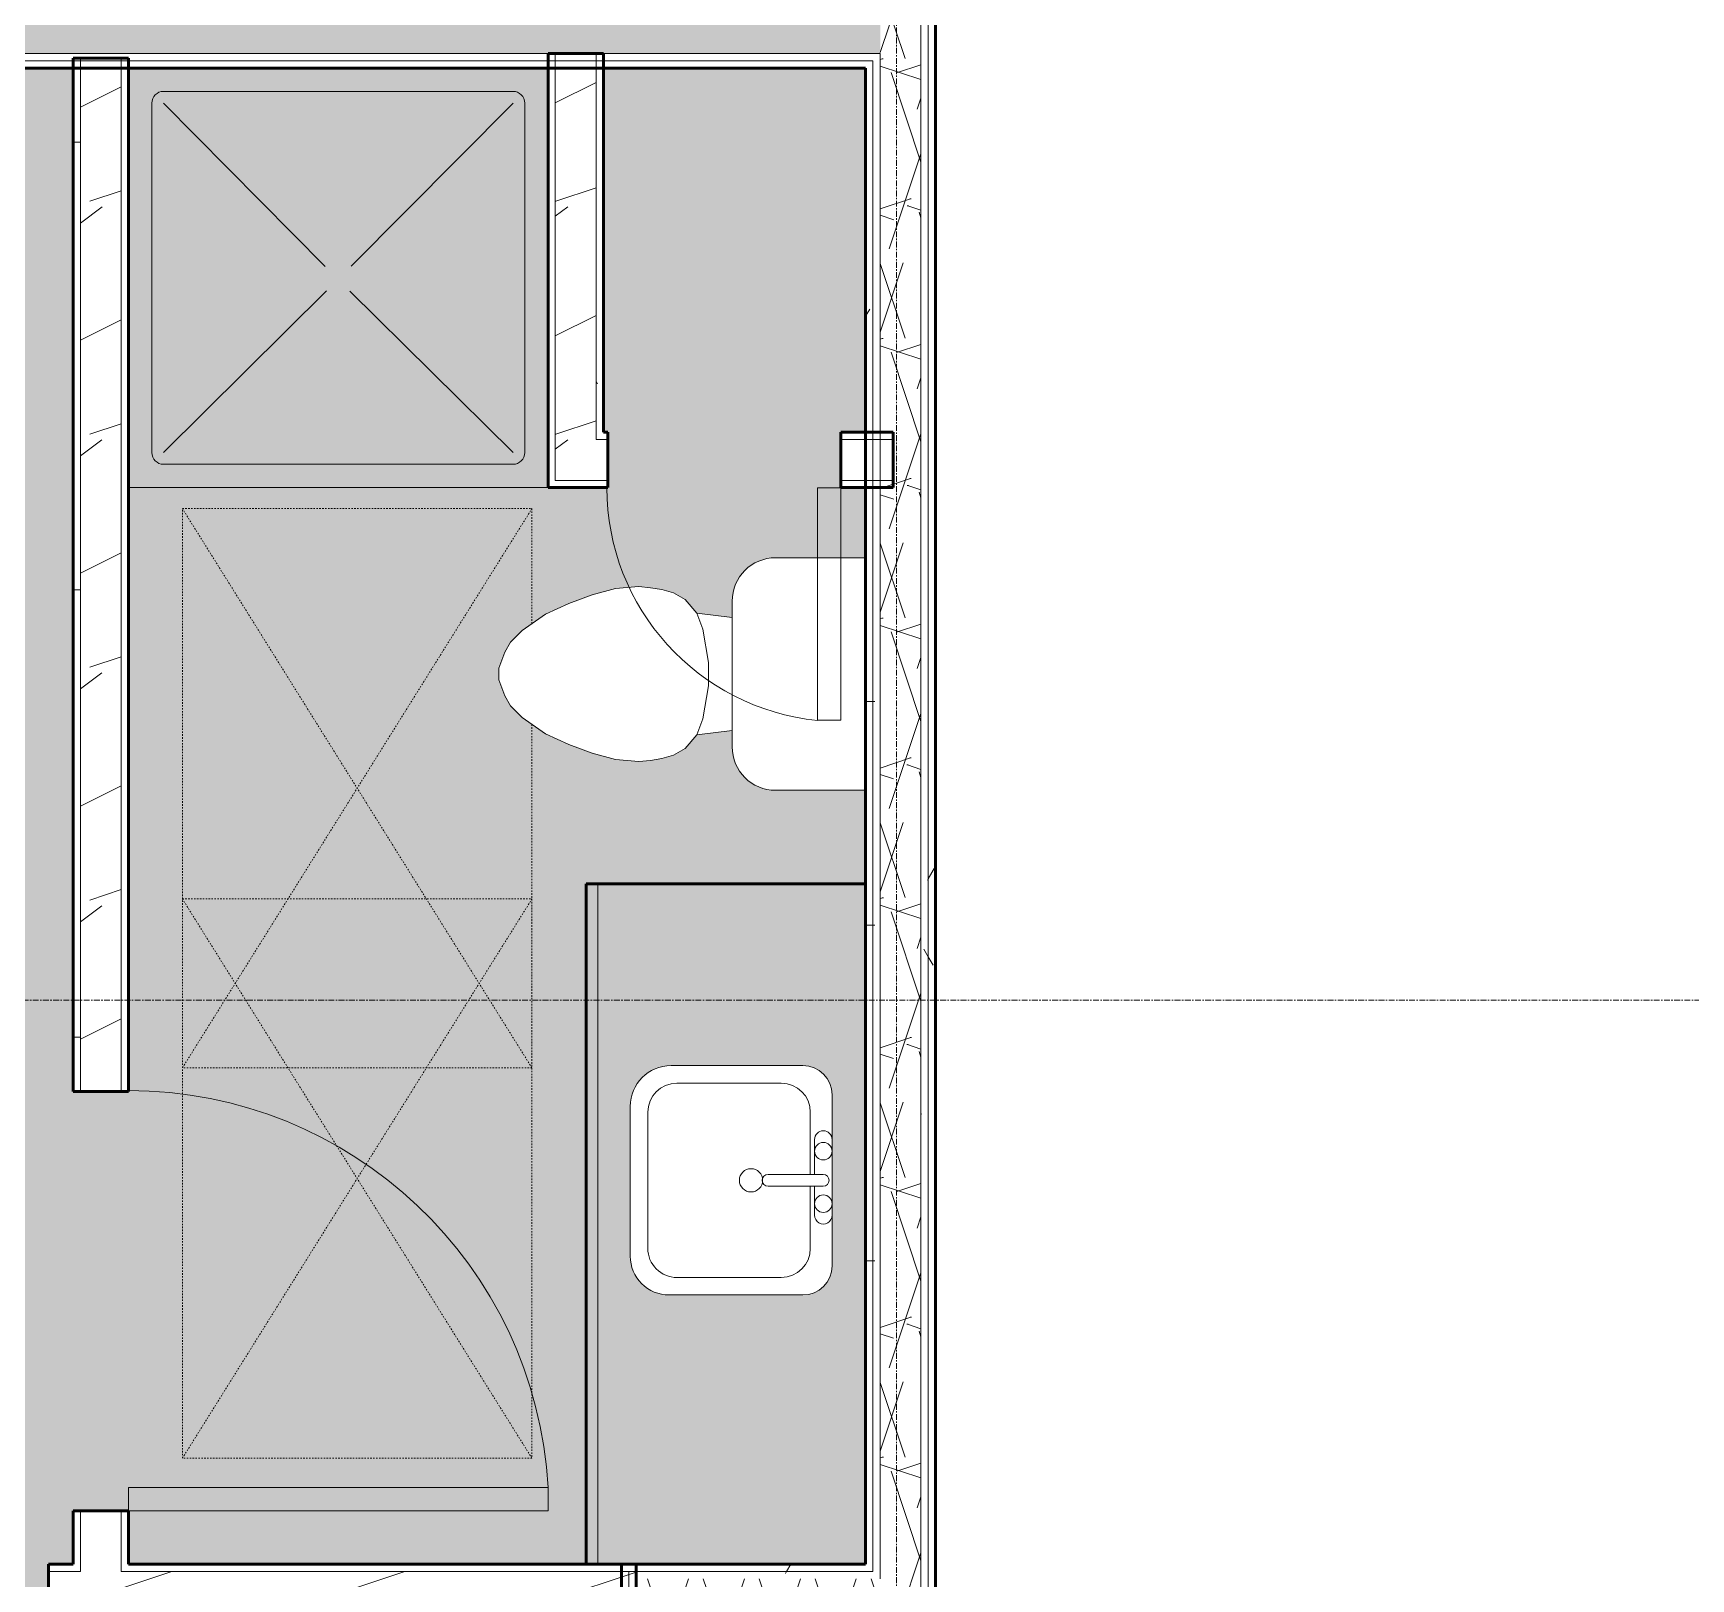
# Model space of a CAD drawing. Header units: inches. Extents: x -4294 to -464, y 9706 to 12475.
# Drawn here: x -3555.4 to -3413.1, y 10417.5 to 10550.2 of the extents above; entities that cross this region are included whole.
import ezdxf

# ---------------------------------------------------------------- set-up
doc = ezdxf.new("R2010")
doc.units = ezdxf.units.IN
doc.header["$MEASUREMENT"] = 0
doc.linetypes.add('Dash', pattern=[0.25, 0.125, -0.125])
doc.linetypes.add('Grid Line 1_2_', pattern=[0.875, 0.5, -0.125, 0.125, -0.125])
for name, color, linetype, lineweight in [('0-1', 7, 'Continuous', 5), ('0-2', 7, 'Continuous', 9), ('A-AREA-PATT-5', 7, 'Continuous', 9), ('A-DOOR-1', 7, 'Continuous', 9), ('A-DOOR-2', 170, 'Continuous', 20), ('A-GENM-HDLN-1', 7, 'Dash', 9), ('A-WALL', 113, 'Continuous', 13), ('A-WALL-4', 250, 'Continuous', 50), ('A-WALL-5', 130, 'Continuous', 13), ('A-WALL-PATT-1', 7, 'Continuous', 9), ('A-WALL-PATT-2', 8, 'Continuous', 9), ('A-WALL-PATT-5', 111, 'Continuous', 9), ('I-WALL-2', 2, 'Continuous', 50), ('P-SANR-FIXT-2', 7, 'Continuous', 9), ('Q-CASE-1', 53, 'Continuous', 9), ('Q-CASE-2', 250, 'Continuous', 50), ('Q-CASE-3', 7, 'Continuous', 9), ('S-GRID-1', 1, 'Grid Line 1_2_', 9)]:
    doc.layers.add(name, color=color, linetype=linetype, lineweight=lineweight)
pattern_1 = [(216.87, (7.997, 19.992), (59.9755286, 39.9843071), [9.996, -89.964]), (206.565, (19.992, 13.994), (-19.991807, -19.992219), [22.352, -22.352]), (198.435, (19.992, 3.998), (-39.983821, -19.991955), [12.644, -50.576])]
pattern_2 = [(0, (0, 0), (38.4, 9.6), [1.584, -27.216, 1.584, -27.216, -153.6]), (0, (0, 0), (38.4, 9.6), [-57.6, 1.584, -56.016, 1.584, -27.216, -67.2]), (0, (0, 0), (38.4, 9.6), [-144, 1.584, -17.616, 1.584, -46.416]), (120, (14.4, 4.8), (-27.513844, 28.4553755), [1.584, -27.216, 1.584, -27.216, -153.6]), (120, (14.4, 4.8), (-27.513844, 28.4553755), [-57.6, 1.584, -56.016, 1.584, -27.216, -67.2]), (120, (14.4, 4.8), (-27.513844, 28.4553755), [-144, 1.584, -17.616, 1.584, -46.416]), (240, (19.2, 24), (-10.886156, -38.0553755), [1.584, -27.216, 1.584, -27.216, -153.6]), (240, (19.2, 24), (-10.886156, -38.0553755), [-57.6, 1.584, -56.016, 1.584, -27.216, -67.2]), (240, (19.2, 24), (-10.886156, -38.0553755), [-144, 1.584, -17.616, 1.584, -46.416])]
pattern_3 = [(161.57, (0.6, 0.6), (-4.80033747, -0.00041462), [0, -34.152, 3.792, 0]), (18.43, (-0.6, 0.6), (-4.80033747, 0.00041462), [0, -34.152, 3.792, 0]), (108.43, (0.6, 0.6), (2.39913218, -12.00105099), [11.382, -26.562]), (71.57, (-0.6, 0.6), (2.39913218, 12.00105099), [11.382, -26.562])]

# ---------------------------------------------------------------- blocks, each defined once
blk = doc.blocks.new('Single-Flush - 36_ x 84_-1372839-FLOOR PLAN - 2ND FLOOR')
at = {"layer": 'A-DOOR-1'}
blk.add_arc((18, 2.37), 36.07, 93.1789, 180, dxfattribs=at)
at = {"layer": 'A-DOOR-2'}
for p, q in [((16, 2.37), (16, 38.39)), ((18, 38.39), (16, 38.39)), ((18, 2.37), (18, 38.39)), ((18, 2.37), (16, 2.37))]:
    blk.add_line(p, q, dxfattribs=at)
blk = doc.blocks.new('M_Sink Vanity-Square - 500 x 440mm-1352614-FLOOR PLAN - 2ND FLOOR')
at = {"layer": 'P-SANR-FIXT-2'}
for p, q in [((7.96, 7.09), (-6.72, 7.09)), ((7.96, 7.09), (-6.72, 7.09)), ((3.62, 7.09), (-2.88, 7.09)), ((0.12, 6.33), (0.12, 1.59)), ((1.12, 6.33), (1.12, 1.59)), ((-9.22, 4.59), (-9.22, -6.73)), ((-9.22, 4.59), (-9.22, -6.73)), ((0.12, 5.22), (-5.22, 5.22)), ((-2.88, 5.59), (0.12, 5.59)), ((1.12, 5.59), (3.62, 5.59)), ((6.46, 5.22), (1.12, 5.22)), ((10.46, -6.91), (10.46, 4.59)), ((10.46, -6.91), (10.46, 4.59)), ((-7.72, 2.72), (-7.72, -6.23)), ((8.96, -6.23), (8.96, 2.72)), ((-5.22, -8.73), (6.46, -8.73)), ((-5.72, -10.23), (7.14, -10.23)), ((-5.72, -10.23), (7.14, -10.23))]:
    blk.add_line(p, q, dxfattribs=at)
for centre, radius, start, end in [((-6.72, 4.59), 2.5, 90, 180), ((-6.72, 4.59), 2.5, 90, 180), ((-2.88, 6.34), 0.75, 90, 270), ((-1.88, 6.34), 0.75, 360, 180), ((-1.88, 6.34), 0.75, 180, 0), ((0.62, 6.33), 0.5, 360, 180), ((2.62, 6.34), 0.75, 360, 180), ((2.62, 6.34), 0.75, 180, 360), ((3.62, 6.34), 0.75, 270, 90), ((7.96, 4.59), 2.5, 0, 90), ((7.96, 4.59), 2.5, 360, 90), ((-5.22, 2.72), 2.5, 90, 180), ((6.46, 2.72), 2.5, 0, 90), ((0.62, 1.59), 0.5, 180, 0), ((0.62, 0.13), 1, 360, 180), ((0.62, 0.13), 1, 180, 0), ((-5.72, -6.73), 3.5, 180, 270), ((-5.72, -6.73), 3.5, 180, 270), ((-5.22, -6.23), 2.5, 180, 270), ((6.46, -6.23), 2.5, 270, 0), ((7.14, -6.91), 3.32, 270, 360), ((7.14, -6.91), 3.32, 270, 0)]:
    blk.add_arc(centre, radius, start, end, dxfattribs=at)
blk = doc.blocks.new('Toilet-Domestic-3D - Toilet-Domestic-3D-V36-FLOOR PLAN - 2ND FLOOR')
at = {"layer": 'P-SANR-FIXT-2'}
for p, q in [((-2.74, 11), (-1.87, 11.5)), ((-1.87, 11.5), (-0.5, 12)), ((-0.5, 12), (0.5, 12)), ((0.5, 12), (1.87, 11.5)), ((1.87, 11.5), (2.74, 11)), ((-5.13, 8), (-3.74, 10)), ((-3.74, 10), (-2.74, 11)), ((2.74, 11), (3.74, 10)), ((3.74, 10), (5.13, 8)), ((-6.06, 6), (-5.13, 8)), ((5.13, 8), (6.06, 6)), ((-6.79, 4), (-6.06, 6)), ((6.06, 6), (6.79, 4)), ((-7.33, 1.99), (-6.79, 4)), ((6.79, 4), (7.33, 1.99)), ((-7.5, 0), (-7.33, 1.99)), ((7.33, 1.99), (7.5, 0)), ((-7.41, -1), (-7.5, 0)), ((-7.24, -2), (-7.41, -1)), ((7.41, -1), (7.24, -2)), ((7.5, 0), (7.41, -1)), ((-6.97, -3), (-7.24, -2)), ((7.24, -2), (6.97, -3)), ((-6.4, -4), (-6.97, -3)), ((-5.21, -5), (-6.4, -4)), ((6.4, -4), (5.21, -5)), ((6.97, -3), (6.4, -4)), ((-3.84, -5.5), (-5.21, -5)), ((-4.86, -8.02), (-5.21, -5)), ((-1, -6), (-3.84, -5.5)), ((3.84, -5.5), (1, -6)), ((5.21, -5), (3.84, -5.5)), ((4.86, -8.02), (5.21, -5)), ((1, -6), (-1, -6)), ((6.25, -8.02), (-6.25, -8.02)), ((-9.98, -11.75), (-9.98, -19.48)), ((9.98, -19.48), (9.98, -11.75))]:
    blk.add_line(p, q, dxfattribs=at)
for centre, start, end in [((-6.25, -11.75), 90, 180), ((6.25, -11.75), 0, 90)]:
    blk.add_arc(centre, 3.73, start, end, dxfattribs=at)
blk = doc.blocks.new('OD_CW_Base Cabinet - OD_CW_Base Cabinet-V37-FLOOR PLAN - 2ND FLOOR')
at = {"layer": 'Q-CASE-1'}
blk.add_hatch(color=256, dxfattribs=at).paths.add_polyline_path([(0.74, 0), (0.74, -1), (59.14, -1), (59.12, 0), (3.99, 0)], flags=0)
h = blk.add_hatch(color=256, dxfattribs=at)
h.paths.add_polyline_path([(23.85, -1), (0.74, -1), (0.74, -24), (59.14, -24), (59.12, -1), (26.35, -1)], flags=0)
h.paths.add_polyline_path([(27.17, -3.8), (40.03, -3.8), (41.03, -3.96), (41.78, -4.27), (42.51, -4.83), (43.06, -5.55), (43.41, -6.4), (43.53, -7.3), (43.53, -18.63), (43.45, -19.27), (43.2, -19.88), (42.8, -20.39), (42.28, -20.79), (41.68, -21.04), (41.03, -21.13), (26.35, -21.13), (25.7, -21.04), (25.1, -20.79), (24.58, -20.39), (24.18, -19.88), (23.93, -19.27), (23.85, -18.63), (23.85, -7.12), (23.96, -6.26), (24.29, -5.46), (24.82, -4.77), (25.51, -4.25), (26.35, -3.91)], flags=0)
at = {"layer": 'Q-CASE-2'}
for p, q in [((0.74, 0), (59.14, 0)), ((59.14, 0), (59.14, -24))]:
    blk.add_line(p, q, dxfattribs=at)
at = {"layer": 'Q-CASE-3'}
for p, q in [((0.74, 0), (59.14, 0)), ((59.14, -1), (0.74, -1)), ((0.74, -1), (59.14, -1)), ((59.14, 0), (59.14, -1)), ((59.14, -1), (59.14, -24))]:
    blk.add_line(p, q, dxfattribs=at)
blk = doc.blocks.new('Shower Base-3D - 36_ x 36_-1586087-FLOOR PLAN - 2ND FLOOR')
at = {"layer": 'P-SANR-FIXT-2'}
for p, q in [((-18, 18), (-18, -18)), ((-15, 16), (15, 16)), ((-16, -15), (-16, 15)), ((-1.12, 1), (-15, 15)), ((0.97, 1.14), (15, 15)), ((16, 15), (16, -15)), ((-1.13, -0.98), (-15, -15)), ((1.01, -1.11), (15, -15)), ((15, -16), (-15, -16))]:
    blk.add_line(p, q, dxfattribs=at)
for centre, start, end in [((-15, 15), 90, 180), ((15, 15), 360, 90), ((-15, -15), 180, 270), ((15, -15), 270, 0)]:
    blk.add_arc(centre, 1, start, end, dxfattribs=at)
blk = doc.blocks.new('Single-Flush - CLOSET-1720256-FLOOR PLAN - 2ND FLOOR')
at = {"layer": 'A-DOOR-1'}
blk.add_arc((10, -2.38), 20.07, 180, 264.2799, dxfattribs=at)
at = {"layer": 'A-DOOR-2'}
for p, q in [((8, -2.38), (8, -22.34)), ((10, -2.38), (8, -2.38)), ((10, -2.38), (10, -22.34)), ((10, -22.34), (8, -22.34))]:
    blk.add_line(p, q, dxfattribs=at)
blk = doc.blocks.new('ADA Clearances - 30_x48_-V11-FLOOR PLAN - 2ND FLOOR')
at = {"layer": 'A-GENM-HDLN-1'}
for p, q in [((15, 24), (-15, -24)), ((-15, 24), (15, -24)), ((-15, -5.48), (-15, 24)), ((-15, 24), (15, 24)), ((15, 24), (15, -24)), ((-15, -24), (-15, -14.12)), ((15, -24), (-15, -24))]:
    blk.add_line(p, q, dxfattribs=at)
blk = doc.blocks.new('ADA Clearances - 30_x48_-1721104-FLOOR PLAN - 2ND FLOOR')
at = {"layer": 'A-GENM-HDLN-1'}
for p, q in [((15, 24), (-15, -24)), ((-15, 24), (15, -24)), ((-15, -24), (-15, 24)), ((-15, 24), (15, 24)), ((15, 24), (15, -24)), ((15, -24), (-15, -24))]:
    blk.add_line(p, q, dxfattribs=at)
blk = doc.blocks.new('CTR - 1st Phase - Unit Layouts_rvt-1-FLOOR PLAN - 2ND FLOOR')
at = {"layer": 'A-WALL-PATT-1'}
h = blk.add_hatch(dxfattribs=at)
h.set_pattern_fill('FP_1', color=256, style=0, pattern_type=2)
h.set_pattern_definition(pattern_2)
h.paths.add_polyline_path([(-3551.36, 10418.79), (-3551.36, 10423.37), (-3551.98, 10423.37), (-3551.98, 10418.79)], flags=0)
h.paths.add_polyline_path([(-3551.98, 10459.37), (-3551.36, 10459.37), (-3551.36, 10547.19), (-3551.98, 10547.19), (-3551.98, 10536.57)], flags=0)
h = blk.add_hatch(dxfattribs=at)
h.set_pattern_fill('FP_1', color=256, style=0, pattern_type=2)
h.set_pattern_definition(pattern_2)
h.paths.add_polyline_path([(-3506.97, 10515.31), (-3506.48, 10515.31), (-3506.48, 10547.19), (-3507.11, 10547.19), (-3507.11, 10515.31)], flags=0)
at = {"layer": 'A-WALL-PATT-2'}
h = blk.add_hatch(dxfattribs=at)
h.set_pattern_fill('FP_2', color=256, style=0, pattern_type=2)
h.set_pattern_definition(pattern_1)
h.paths.add_polyline_path([(-3547.86, 10418.16), (-3547.86, 10423.37), (-3551.36, 10423.37), (-3551.36, 10418.16)], flags=0)
h.paths.add_polyline_path([(-3551.36, 10459.37), (-3547.86, 10459.37), (-3547.86, 10548.04), (-3551.36, 10548.04), (-3551.36, 10536.57)], flags=0)
h = blk.add_hatch(dxfattribs=at)
h.set_pattern_fill('FP_2', color=256, style=0, pattern_type=2)
h.set_pattern_definition(pattern_1)
h.paths.add_polyline_path([(-3510.61, 10511.81), (-3507.11, 10511.81), (-3507.11, 10547.19), (-3510.61, 10547.19), (-3510.61, 10536.57)], flags=0)
h = blk.add_hatch(dxfattribs=at)
h.set_pattern_fill('FP_2', color=256, style=0, pattern_type=2)
h.set_pattern_definition(pattern_1)
h.paths.add_polyline_path([(-3503.67, 10414.66), (-3503.67, 10418.16), (-3554.1, 10418.16), (-3554.1, 10414.66), (-3514.6, 10414.66), (-3514.6, 10414.94), (-3513.1, 10414.94), (-3513.1, 10414.66), (-3504.85, 10414.66)], flags=0)
h.paths.add_polyline_path([(-3593.94, 10414.66), (-3592.1, 10414.66), (-3592.1, 10414.94), (-3590.6, 10414.94), (-3590.6, 10414.66), (-3590.1, 10414.66), (-3590.1, 10418.16), (-3594.57, 10418.16), (-3594.57, 10414.66)], flags=0)
at = {"layer": 'A-WALL-4'}
for p, q in [((-3547.23, 10548.04), (-3551.98, 10548.04)), ((-3551.98, 10548.04), (-3551.98, 10459.37)), ((-3547.23, 10459.37), (-3547.23, 10548.04)), ((-3511.23, 10548.44), (-3511.23, 10511.19)), ((-3506.48, 10548.44), (-3511.23, 10548.44)), ((-3506.48, 10515.94), (-3506.48, 10548.44)), ((-3506.11, 10515.94), (-3506.48, 10515.94)), ((-3506.11, 10511.19), (-3506.11, 10515.94)), ((-3481.6, 10515.94), (-3486.11, 10515.94)), ((-3486.11, 10515.94), (-3486.11, 10511.19)), ((-3481.6, 10511.19), (-3481.6, 10515.94)), ((-3511.23, 10511.19), (-3510.61, 10511.19)), ((-3510.61, 10511.19), (-3506.48, 10511.19)), ((-3506.48, 10511.19), (-3506.11, 10511.19)), ((-3486.11, 10511.19), (-3481.6, 10511.19)), ((-3551.98, 10459.37), (-3547.23, 10459.37)), ((-3547.23, 10423.37), (-3551.98, 10423.37)), ((-3551.98, 10423.37), (-3551.98, 10418.79)), ((-3547.23, 10418.79), (-3547.23, 10423.37)), ((-3551.98, 10418.79), (-3554.1, 10418.79)), ((-3554.1, 10418.79), (-3554.1, 10414.04)), ((-3503.67, 10418.79), (-3547.23, 10418.79)), ((-3503.67, 10414.04), (-3503.67, 10418.79))]:
    blk.add_line(p, q, dxfattribs=at)
at = {"layer": 'A-WALL-5'}
for p, q in [((-3551.36, 10548.04), (-3551.36, 10459.37)), ((-3547.86, 10548.04), (-3547.86, 10459.37)), ((-3510.61, 10511.81), (-3510.61, 10548.44)), ((-3507.11, 10515.31), (-3507.11, 10548.44)), ((-3507.11, 10515.31), (-3506.48, 10515.31)), ((-3506.48, 10515.31), (-3507.11, 10515.31)), ((-3506.48, 10515.31), (-3506.11, 10515.31)), ((-3486.11, 10515.31), (-3481.6, 10515.31)), ((-3507.11, 10511.81), (-3510.61, 10511.81)), ((-3506.48, 10511.81), (-3507.11, 10511.81)), ((-3506.48, 10511.81), (-3506.11, 10511.81)), ((-3486.11, 10511.81), (-3481.6, 10511.81)), ((-3551.36, 10423.37), (-3551.36, 10418.79)), ((-3547.86, 10423.37), (-3547.86, 10418.79)), ((-3551.36, 10418.16), (-3551.36, 10418.79)), ((-3547.86, 10418.16), (-3547.86, 10418.79)), ((-3554.1, 10418.16), (-3551.36, 10418.16)), ((-3547.86, 10418.16), (-3503.67, 10418.16))]:
    blk.add_line(p, q, dxfattribs=at)
at = {"layer": '0-2'}
for name, p, rotation in [('Shower Base-3D - 36_ x 36_-1586087-FLOOR PLAN - 2ND FLOOR', (-3529.23, 10529.19), 90.00000000003689), ('ADA Clearances - 30_x48_-V11-FLOOR PLAN - 2ND FLOOR', (-3527.61, 10485.39), 180), ('Toilet-Domestic-3D - Toilet-Domestic-3D-V36-FLOOR PLAN - 2ND FLOOR', (-3503.45, 10495.19), 89.99999999996913), ('OD_CW_Base Cabinet - OD_CW_Base Cabinet-V37-FLOOR PLAN - 2ND FLOOR', (-3507.97, 10418.05), 90.00000000003196), ('ADA Clearances - 30_x48_-1721104-FLOOR PLAN - 2ND FLOOR', (-3527.61, 10451.89), 180), ('M_Sink Vanity-Square - 500 x 440mm-1352614-FLOOR PLAN - 2ND FLOOR', (-3493.94, 10452.36), 269.9999999999682), ('Single-Flush - 36_ x 84_-1372839-FLOOR PLAN - 2ND FLOOR', (-3549.61, 10441.37), 269.9999999999893)]:
    blk.add_blockref(name, p, dxfattribs=dict(at, rotation=rotation))
blk.add_blockref('Single-Flush - CLOSET-1720256-FLOOR PLAN - 2ND FLOOR', (-3496.11, 10513.56), dxfattribs=at)
blk = doc.blocks.new('CTR - 1st Phase - Shell_rvt-1-FLOOR PLAN - 2ND FLOOR')
at = {"layer": 'S-GRID-1'}
for p, q in [((-3481.32, 9836.18), (-3481.32, 12413.74)), ((-464.45, 10467.19), (-4232.19, 10467.19))]:
    blk.add_line(p, q, dxfattribs=at)

msp = doc.modelspace()

# ---------------------------------------------------------------- hatches: boundary and pattern name
at = {"layer": 'A-AREA-PATT-5'}
h = msp.add_hatch(color=256, dxfattribs=at)
h.paths.add_polyline_path([(-3504.9237, 10354.5894), (-3540.9237, 10354.5894), (-3540.9237, 10356.3394), (-3504.9237, 10356.3394)], flags=0)
h.paths.add_polyline_path([(-3851.8487, 10351.5894), (-3824.3472, 10351.5894), (-3824.3472, 10362.1394), (-3819.5972, 10362.1394), (-3819.5972, 10351.5894), (-3813.1075, 10351.5894), (-3813.1075, 10367.7144), (-3795.1075, 10367.7144), (-3795.1075, 10363.7144), (-3759.1075, 10363.7144), (-3759.1075, 10367.7144), (-3741.1075, 10367.7144), (-3741.1075, 10351.5894), (-3504.9237, 10351.5894), (-3504.9237, 10354.5894), (-3502.9862, 10354.5894), (-3502.9862, 10355.2144), (-3501.9237, 10355.2144), (-3501.9237, 10389.9644), (-3502.9862, 10389.9644), (-3502.9862, 10390.5894), (-3504.9237, 10390.5894), (-3504.9237, 10414.0394), (-3513.0987, 10414.0394), (-3513.0987, 10412.0915), (-3512.0987, 10412.0702), (-3512.0987, 10410.8415), (-3513.0987, 10410.8415), (-3513.0987, 10410.5683), (-3514.5987, 10410.5915), (-3514.5987, 10410.8415), (-3516.203, 10410.8415), (-3516.203, 10410.5915), (-3518.5411, 10410.5915), (-3518.5411, 10410.4144), (-3520.0411, 10410.4144), (-3520.0411, 10410.5915), (-3548.3648, 10410.5915), (-3548.3648, 10410.4144), (-3548.481, 10410.4144), (-3548.5327, 10410.3415), (-3548.856, 10410.3415), (-3548.856, 10410.0915), (-3548.4677, 10410.0915), (-3548.5178, 10409.8415), (-3551.4601, 10409.8415), (-3551.4053, 10410.0915), (-3549.2095, 10410.0915), (-3549.2577, 10410.3415), (-3549.5845, 10410.3415), (-3549.6049, 10410.4144), (-3549.8648, 10410.4144), (-3549.8648, 10410.5915), (-3552.203, 10410.5915), (-3552.203, 10410.8415), (-3590.5987, 10410.8415), (-3590.5987, 10410.5683), (-3592.0987, 10410.5683), (-3592.0987, 10410.8415), (-3593.0987, 10410.8628), (-3593.0987, 10412.0915), (-3592.0987, 10412.0915), (-3592.0987, 10414.0394), (-3593.9441, 10414.0394), (-3593.9441, 10393.5894), (-3705.4911, 10393.5894), (-3705.4911, 10398.3394), (-3713.4911, 10398.3394), (-3713.4911, 10434.0894), (-3705.4911, 10434.0894), (-3705.4911, 10450.7548), (-3705.7942, 10450.7548), (-3705.9911, 10450.9516), (-3705.9911, 10451.8477), (-3706.2411, 10451.8477), (-3706.2411, 10455.6124), (-3706.4911, 10455.6124), (-3706.4911, 10457.5138), (-3706.2411, 10457.5138), (-3706.2411, 10466.9048), (-3706.4911, 10466.9048), (-3706.4911, 10467.4954), (-3706.2411, 10467.4954), (-3706.2411, 10468.0859), (-3706.4911, 10468.0859), (-3706.4911, 10468.6765), (-3706.2411, 10468.6765), (-3706.2411, 10469.267), (-3706.4911, 10469.267), (-3706.4911, 10469.8576), (-3706.2411, 10469.8576), (-3706.2411, 10470.4481), (-3706.4911, 10470.4481), (-3706.4911, 10471.0387), (-3706.2411, 10471.0387), (-3706.2411, 10473.6618), (-3705.9911, 10473.6829), (-3705.969, 10474.6112), (-3705.9334, 10474.6971), (-3705.7942, 10474.7548), (-3705.4911, 10474.7548), (-3705.4911, 10523.4144), (-3815.1612, 10523.4144), (-3815.1612, 10511.6519), (-3820.5362, 10511.6519), (-3820.5362, 10516.4019), (-3819.9112, 10516.4019), (-3819.9112, 10547.1894), (-3851.8487, 10547.1894), (-3851.8487, 10516.4019), (-3850.5362, 10516.4019), (-3850.5362, 10511.6519), (-3851.8487, 10511.6519), (-3851.8487, 10398.187), (-3819.5972, 10398.187), (-3819.5972, 10413.7144), (-3759.5972, 10413.7144), (-3759.5972, 10383.7144), (-3819.5972, 10383.7144), (-3819.5972, 10392.1394), (-3824.3472, 10392.1394), (-3824.3472, 10393.437), (-3851.8487, 10393.437), (-3851.8487, 10358.1894)], flags=0)
h.paths.add_polyline_path([(-3851.4972, 10363.3894), (-3851.4972, 10391.3894), (-3826.2472, 10391.3894), (-3826.2472, 10381.8809), (-3825.7472, 10381.8559), (-3825.7472, 10381.3979), (-3826.2472, 10381.3979), (-3826.2472, 10365.1266), (-3825.7472, 10365.0892), (-3825.7472, 10364.4022), (-3826.2472, 10364.4022), (-3826.2472, 10363.3894), (-3850.4972, 10363.3894)], flags=0)
h.paths.add_polyline_path([(-3638.9911, 10398.3394), (-3598.6941, 10398.3394), (-3598.6941, 10424.4644), (-3599.2411, 10424.4644), (-3599.2411, 10423.7144), (-3601.7411, 10423.7144), (-3601.7411, 10424.4644), (-3601.9911, 10424.4644), (-3601.9911, 10427.8394), (-3636.9911, 10427.8394), (-3636.9911, 10426.4644), (-3673.9911, 10426.4644), (-3673.9911, 10424.4644), (-3674.2411, 10424.4644), (-3674.2411, 10423.7144), (-3676.7411, 10423.7144), (-3676.7411, 10398.3394), (-3654.0076, 10398.3394)], flags=0)
h.paths.add_polyline_path([(-3681.4911, 10398.3394), (-3681.4911, 10434.0894), (-3683.4911, 10434.0894), (-3683.4911, 10398.3394)], flags=0)
h.paths.add_polyline_path([(-3554.0987, 10412.0915), (-3552.203, 10412.0915), (-3552.203, 10412.3415), (-3516.203, 10412.3415), (-3516.203, 10412.0915), (-3514.5987, 10412.0915), (-3514.5987, 10414.0394), (-3554.0987, 10414.0394), (-3554.0987, 10418.7894), (-3551.9846, 10418.7894), (-3551.9846, 10423.3704), (-3547.2346, 10423.3704), (-3547.2346, 10418.7894), (-3507.9737, 10418.7894), (-3507.9737, 10477.1894), (-3483.9737, 10477.1894), (-3483.9737, 10485.2132), (-3491.7, 10485.2132), (-3492.6644, 10485.3401), (-3493.5631, 10485.7124), (-3494.3348, 10486.3046), (-3494.927, 10487.0763), (-3495.2992, 10487.975), (-3495.4262, 10489.0157), (-3495.4262, 10490.3277), (-3498.45, 10489.98), (-3499.45, 10488.7883), (-3500.45, 10488.2215), (-3501.9595, 10487.8637), (-3502.4538, 10487.7766), (-3503.45, 10487.6894), (-3505.4423, 10487.8637), (-3507.9737, 10488.5923), (-3509.45, 10489.1296), (-3511.45, 10490.0622), (-3513.45, 10491.4496), (-3514.45, 10492.4496), (-3514.95, 10493.3157), (-3515.45, 10494.6894), (-3515.45, 10495.6894), (-3514.95, 10497.0631), (-3514.45, 10497.9292), (-3513.45, 10498.9292), (-3511.2346, 10500.417), (-3509.45, 10501.2492), (-3506.9737, 10502.1048), (-3505.4423, 10502.5151), (-3503.45, 10502.6894), (-3501.9237, 10502.5088), (-3501.45, 10502.4252), (-3500.45, 10502.1573), (-3499.45, 10501.5905), (-3498.45, 10500.3988), (-3495.4262, 10500.0511), (-3495.4262, 10501.4394), (-3495.2992, 10502.4038), (-3494.927, 10503.3025), (-3494.3348, 10504.0742), (-3493.5631, 10504.6664), (-3492.6644, 10505.0386), (-3491.7, 10505.1656), (-3483.9737, 10505.1656), (-3483.9737, 10511.1894), (-3486.1096, 10511.1894), (-3486.1096, 10515.9394), (-3483.9737, 10515.9394), (-3483.9737, 10547.1894), (-3506.4846, 10547.1894), (-3506.4846, 10515.9394), (-3506.1096, 10515.9394), (-3506.1096, 10511.1894), (-3511.2346, 10511.1894), (-3511.2346, 10547.1894), (-3547.2346, 10547.1894), (-3547.2346, 10459.3704), (-3551.9846, 10459.3704), (-3551.9846, 10547.1894), (-3571.8092, 10547.1894), (-3571.8092, 10529.4144), (-3589.8092, 10529.4144), (-3589.8092, 10547.1894), (-3592.7411, 10547.1894), (-3592.7411, 10468.4144), (-3652.7411, 10468.4144), (-3652.7411, 10547.1894), (-3655.7411, 10547.1894), (-3655.7411, 10529.4144), (-3673.7411, 10529.4144), (-3673.7411, 10547.1894), (-3676.7411, 10547.1894), (-3676.7282, 10429.9644), (-3674.2411, 10429.9644), (-3674.2411, 10429.2144), (-3673.9911, 10429.2144), (-3673.9911, 10427.8394), (-3638.9911, 10427.8394), (-3638.9911, 10429.2144), (-3601.7411, 10429.2144), (-3601.7411, 10429.9644), (-3599.2411, 10429.9644), (-3599.2411, 10429.2144), (-3593.9441, 10429.2144), (-3593.9441, 10418.7894), (-3590.0987, 10418.7894), (-3590.0987, 10414.0394), (-3590.5987, 10414.0394), (-3590.5987, 10412.0915), (-3559.982, 10412.0915)], flags=0)
h.paths.add_polyline_path([(-3834.9646, 10428.3583), (-3834.9646, 10429.3583), (-3840.9646, 10429.3583), (-3840.9646, 10464.3583), (-3756.9646, 10464.3583), (-3756.9646, 10429.3583), (-3762.9646, 10429.3583), (-3762.9646, 10428.3583), (-3819.5972, 10428.3583)], flags=0)
h.paths.add_polyline_path([(-3823.5362, 10515.5644), (-3848.5362, 10515.5644), (-3848.5362, 10541.5644), (-3823.5362, 10541.5644), (-3823.5362, 10515.7769)], flags=0)
at = {"layer": 'A-WALL-PATT-5'}
h = msp.add_hatch(dxfattribs=at)
h.set_pattern_fill('FP_1', color=256, style=0, pattern_type=2)
h.set_pattern_definition(pattern_2)
h.paths.add_polyline_path([(-3478.5987, 10412.7894), (-3477.9737, 10412.7894), (-3477.9737, 10649.1894), (-3478.5987, 10649.1894), (-3478.5987, 10413.4144)], flags=0)
h = msp.add_hatch(dxfattribs=at)
h.set_pattern_fill('FP_4', color=256, style=0, pattern_type=2)
h.set_pattern_definition(pattern_3)
h.paths.add_polyline_path([(-3479.2237, 10414.0394), (-3479.2237, 10647.9394), (-3482.7237, 10647.9394), (-3482.7237, 10414.0394)], flags=0)
h = msp.add_hatch(dxfattribs=at)
h.set_pattern_fill('FP_1', color=256, style=0, pattern_type=2)
h.set_pattern_definition(pattern_2)
h.paths.add_polyline_path([(-3479.2075, 10413.4144), (-3478.5987, 10413.4144), (-3478.5987, 10648.5644), (-3479.2237, 10648.5644), (-3479.2237, 10413.4144)], flags=0)
h = msp.add_hatch(dxfattribs=at)
h.set_pattern_fill('FP_1', color=256, style=0, pattern_type=2)
h.set_pattern_definition(pattern_2)
h.paths.add_polyline_path([(-3483.3487, 10418.1644), (-3483.3487, 10547.8144), (-3483.9737, 10547.8144), (-3483.9737, 10418.1644)], flags=0)
h.paths.add_polyline_path([(-3483.3487, 10552.5644), (-3483.3487, 10643.8144), (-3483.9737, 10643.8144), (-3483.9737, 10552.5644)], flags=0)
h = msp.add_hatch(dxfattribs=at)
h.set_pattern_fill('FP_1', color=256, style=0, pattern_type=2)
h.set_pattern_definition(pattern_2)
h.paths.add_polyline_path([(-3483.3457, 10417.5394), (-3482.7237, 10417.5394), (-3482.7237, 10548.4394), (-3483.3487, 10548.4394), (-3483.3487, 10417.5394)], flags=0)
h.paths.add_polyline_path([(-3482.7237, 10551.9394), (-3482.7237, 10644.4394), (-3483.3487, 10644.4394), (-3483.3487, 10551.9394)], flags=0)
h = msp.add_hatch(dxfattribs=at)
h.set_pattern_fill('FP_4', color=256, style=0, pattern_type=2)
h.set_pattern_definition(pattern_3)
h.paths.add_polyline_path([(-3483.3487, 10548.4394), (-3482.7237, 10548.4394), (-3482.7237, 10551.9394), (-3852.4737, 10551.9394), (-3852.4737, 10548.4394), (-3483.9737, 10548.4394)], flags=0)
h = msp.add_hatch(dxfattribs=at)
h.set_pattern_fill('FP_1', color=256, style=0, pattern_type=2)
h.set_pattern_definition(pattern_2)
h.paths.add_polyline_path([(-3504.8531, 10547.8144), (-3483.3487, 10547.8144), (-3483.3517, 10548.4394), (-3852.4737, 10548.4394), (-3852.4737, 10547.8144), (-3680.8661, 10547.8144), (-3680.8661, 10548.0394), (-3677.3661, 10548.0394), (-3677.3661, 10547.8144), (-3551.3596, 10547.8144), (-3551.3596, 10548.0394), (-3547.8596, 10548.0394), (-3547.8596, 10547.8144), (-3509.3487, 10547.8144)], flags=0)
h = msp.add_hatch(dxfattribs=at)
h.set_pattern_fill('FP_1', color=256, style=0, pattern_type=2)
h.set_pattern_definition(pattern_2)
h.paths.add_polyline_path([(-3504.8531, 10547.1894), (-3483.9737, 10547.1894), (-3483.9737, 10547.8144), (-3547.8596, 10547.8144), (-3547.8596, 10547.1894), (-3509.3487, 10547.1894)], flags=0)
h.paths.add_polyline_path([(-3852.4737, 10547.1894), (-3680.8661, 10547.1894), (-3680.8661, 10547.8144), (-3852.4737, 10547.8144)], flags=0)
h.paths.add_polyline_path([(-3559.982, 10547.1894), (-3551.3596, 10547.1894), (-3551.3596, 10547.8144), (-3677.3661, 10547.8144), (-3677.3661, 10547.1894), (-3571.8092, 10547.1894)], flags=0)
h = msp.add_hatch(dxfattribs=at)
h.set_pattern_fill('FP_1', color=256, style=0, pattern_type=2)
h.set_pattern_definition(pattern_2)
h.paths.add_polyline_path([(-3503.6737, 10418.1644), (-3483.9737, 10418.1644), (-3483.9737, 10418.7894), (-3503.6737, 10418.7894), (-3503.6737, 10418.1836)], flags=0)
h = msp.add_hatch(dxfattribs=at)
h.set_pattern_fill('FP_1', color=256, style=0, pattern_type=2)
h.set_pattern_definition(pattern_2)
h.paths.add_polyline_path([(-3483.3487, 10417.5394), (-3483.3487, 10418.1644), (-3503.6737, 10418.1644), (-3503.6737, 10417.5394), (-3483.9737, 10417.5394)], flags=0)
h = msp.add_hatch(dxfattribs=at)
h.set_pattern_fill('FP_4', color=256, style=0, pattern_type=2)
h.set_pattern_definition(pattern_3)
h.paths.add_polyline_path([(-3503.6737, 10414.0394), (-3482.7237, 10414.0896), (-3482.7237, 10417.5394), (-3503.6737, 10417.5394), (-3503.6737, 10414.6644)], flags=0)

# ---------------------------------------------------------------- linework, layer by layer
at = {"layer": 'A-WALL'}
for p, q in [((-3479.2237, 10414.0394), (-3479.2237, 10647.9394)), ((-3478.5987, 10413.4144), (-3478.5987, 10648.5644)), ((-3482.7237, 10548.4394), (-3852.4737, 10548.4394)), ((-3482.7237, 10417.5394), (-3482.7237, 10548.4394)), ((-3483.3487, 10547.8144), (-3852.4737, 10547.8144)), ((-3483.3487, 10418.1644), (-3483.3487, 10547.8144)), ((-3504.2987, 10392.5894), (-3504.2987, 10418.1644)), ((-3483.3487, 10418.1644), (-3504.2987, 10418.1644))]:
    msp.add_line(p, q, dxfattribs=at)
at = {"layer": 'I-WALL-2'}
for p, q in [((-3477.9737, 10412.7894), (-3477.9737, 10649.1894)), ((-3852.4737, 10547.1894), (-3483.9737, 10547.1894)), ((-3483.9737, 10547.1894), (-3483.9737, 10418.7894)), ((-3504.9237, 10418.7894), (-3504.9237, 10392.5894)), ((-3483.9737, 10418.7894), (-3504.9237, 10418.7894))]:
    msp.add_line(p, q, dxfattribs=at)

# ---------------------------------------------------------------- block references
at = {"layer": '0-1'}
for name in ['CTR - 1st Phase - Shell_rvt-1-FLOOR PLAN - 2ND FLOOR', 'CTR - 1st Phase - Unit Layouts_rvt-1-FLOOR PLAN - 2ND FLOOR']:
    msp.add_blockref(name, (0, 0), dxfattribs=at)

doc.saveas('drawing.dxf')
